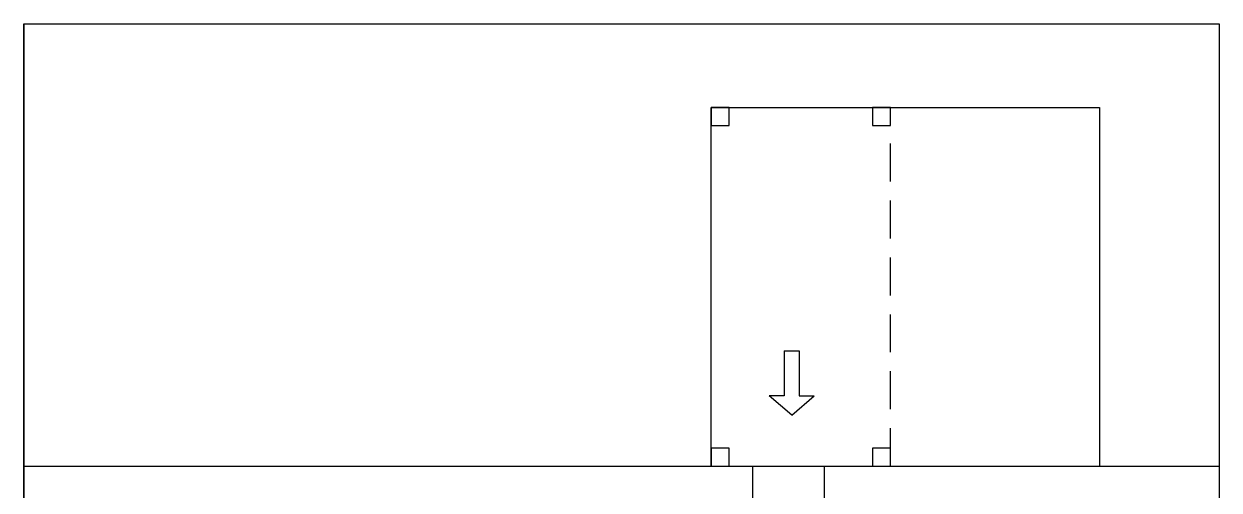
# Model space of a CAD drawing. Header units: millimetres. Extents: x 2004 to 9033, y -135 to 5682.
# Drawn here: x 2087 to 4087, y 4902 to 5682 of the extents above; entities that cross this region are included whole.
import ezdxf

# ---------------------------------------------------------------- set-up
doc = ezdxf.new("R2010")
doc.units = ezdxf.units.MM
doc.linetypes.add('DASHED2', pattern=[9.525, 6.35, -3.175])

msp = doc.modelspace()

# ---------------------------------------------------------------- linework, layer by layer
for p, q in [((2087.3, 3682.3), (2087.3, 5682.3)), ((2087.3, 5682.3), (2087.3, 4882.3)), ((2087.3, 5682.3), (4087.3, 5682.3)), ((4087.3, 5682.3), (4087.3, 3682.3)), ((3237.3, 4942.3), (3237.3, 5542.3)), ((3237.3, 5542.3), (3537.3, 5542.3)), ((3372.2, 5027.5), (3334.7, 5060.1)), ((3372.2, 5027.5), (3409.7, 5060.1)), ((2087.3, 4882.3), (2087.3, 4942.3)), ((2087.3, 4942.3), (4087.3, 4942.3)), ((3307.3, 4882.3), (3307.3, 4942.3)), ((3427.3, 4882.3), (3427.3, 4942.3))]:
    msp.add_line(p, q)
at = {"linetype": 'DASHED2', "ltscale": 10}
msp.add_line((3537.3, 4942.3), (3537.3, 5542.3), dxfattribs=at)
for points in [[(3237.3, 5542.3), (3237.3, 5512.3), (3267.3, 5512.3), (3267.3, 5542.3), (3237.3, 5542.3)], [(3507.3, 5542.3), (3507.3, 5512.3), (3537.3, 5512.3), (3537.3, 5542.3), (3507.3, 5542.3)], [(3537.3, 5542.3), (3537.3, 5542.3), (3887.3, 5542.3), (3887.3, 4942.3)], [(3359.7, 5135.1), (3359.7, 5060.1), (3334.7, 5060.1)], [(3359.7, 5135.1), (3384.7, 5135.1), (3384.7, 5060.1), (3409.7, 5060.1)], [(3237.3, 4972.3), (3237.3, 4942.3), (3267.3, 4942.3), (3267.3, 4972.3), (3237.3, 4972.3)], [(3507.3, 4972.3), (3507.3, 4942.3), (3537.3, 4942.3), (3537.3, 4972.3), (3507.3, 4972.3)]]:
    msp.add_lwpolyline(points)

doc.saveas('drawing.dxf')
